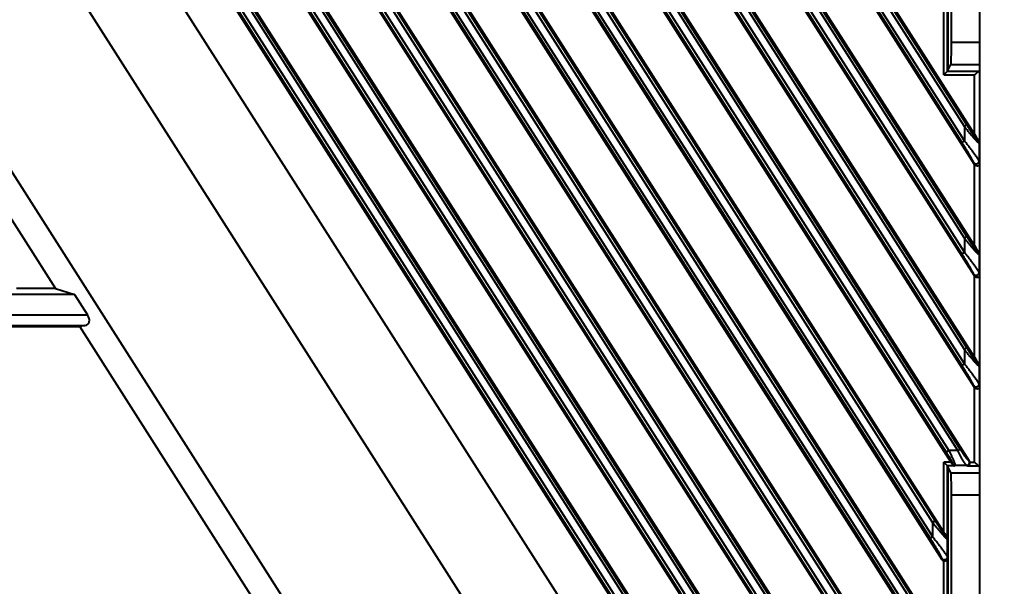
# Model space of a CAD drawing. Header units: millimetres. Extents: x 620 to 19791, y 2539 to 6969.
# Drawn here: x 2995 to 3129.4, y 3769.2 to 3845.8 of the extents above; entities that cross this region are included whole.
import ezdxf

# ---------------------------------------------------------------- set-up
doc = ezdxf.new("R2010")
doc.units = ezdxf.units.MM
doc.styles.get("Standard").update_dxf_attribs({"font": 'arial.ttf'})
doc.dimstyles.new('缩小5倍', dxfattribs={"dimtxt": 40, "dimasz": 20, "dimexe": 1, "dimexo": 0.2, "dimgap": 0, "dimtad": 1, "dimtoh": 1, "dimdec": 1, "dimzin": 9, "dimdsep": 46, "dimtxsty": 'Standard', "dimblk": '_FILLED', "dimcen": 0.2, "dimclrd": 256, "dimclre": 256, "dimclrt": 256, "dimadec": 1, "dimazin": 2, "dimtfac": 1, "dimtdec": 1, "dimtofl": 0, "dimtmove": 0, "dimatfit": 3, "dimldrblk": '_FILLED', "dimfxl": 1, "dimtolj": 1, "dimtzin": 0, "dimarcsym": 0})

# ---------------------------------------------------------------- blocks, each defined once
blk = doc.blocks.new('_FILLED')
at = {"color": 0, "linetype": 'ByBlock'}
blk.add_solid([(0, 0), (-1, 0.15), (-1, -0.15)], dxfattribs=at)
blk = doc.blocks.new('*D5')
at = {"lineweight": -2, "transparency": 16777216}
for p, q in [((3108.4, 3960.88), (3211.84, 3960.88)), ((3210.84, 3940.88), (3210.84, 3698.38)), ((3108.4, 3678.38), (3211.84, 3678.38))]:
    blk.add_line(p, q, dxfattribs=at)
at = {"layer": 'Defpoints', "color": 0, "transparency": 16777216}
for p in [(3108.2, 3960.88), (3108.2, 3678.38), (3210.84, 3678.38)]:
    blk.add_point(p, dxfattribs=at)
at = {"lineweight": -2, "transparency": 16777216, "xscale": 20, "yscale": 20, "zscale": 20}
for p, rotation in [((3210.84, 3960.88), 90), ((3210.84, 3678.38), 270)]:
    blk.add_blockref('_FILLED', p, dxfattribs=dict(at, rotation=rotation))
at = {"lineweight": 5, "transparency": 16777216, "insert": (3184.95, 3819.63), "char_height": 40, "attachment_point": 5, "rotation": 90}
blk.add_mtext('\\A1;282.5mm [11 1/8"]', dxfattribs=at)
blk = doc.blocks.new('*D13')
at = {"lineweight": -2, "transparency": 16777216}
for p, q in [((3089.9, 3963.38), (3291.87, 3963.38)), ((3290.87, 3695.88), (3290.87, 3943.38)), ((3089.9, 3675.88), (3291.87, 3675.88))]:
    blk.add_line(p, q, dxfattribs=at)
at = {"layer": 'Defpoints', "color": 0, "transparency": 16777216}
for p in [(3089.7, 3963.38), (3290.87, 3963.38), (3089.7, 3675.88)]:
    blk.add_point(p, dxfattribs=at)
at = {"lineweight": -2, "transparency": 16777216, "xscale": 20, "yscale": 20, "zscale": 20}
for p, rotation in [((3290.87, 3963.38), 90), ((3290.87, 3675.88), 270)]:
    blk.add_blockref('_FILLED', p, dxfattribs=dict(at, rotation=rotation))
at = {"lineweight": 5, "transparency": 16777216, "insert": (3264.98, 3819.63), "char_height": 40, "attachment_point": 5, "rotation": 90}
blk.add_mtext('\\A1;287.5mm [11 3/8"]', dxfattribs=at)

msp = doc.modelspace()

# ---------------------------------------------------------------- linework, layer by layer
at = {"color": 7, "linetype": 'Continuous'}
for p, q in [((2944.30246, 3987.67829), (3123.96933, 3705.65779)), ((3124.00388, 3709.69811), (2946.91097, 3987.67829)), ((2953.90654, 3987.67829), (3123.96933, 3720.73318)), ((3124.00388, 3724.7735), (2956.51505, 3987.67829)), ((2963.51062, 3987.67829), (3123.96933, 3735.80857)), ((3119.86967, 3746.3383), (2966.11914, 3987.67829)), ((2973.1147, 3987.67829), (3119.62145, 3757.70876)), ((3119.86967, 3761.41369), (2975.72322, 3987.67829)), ((2982.71878, 3987.67829), (3119.62145, 3772.78415)), ((3124.70388, 3988.37829), (3124.70388, 3650.87829)), ((3122.31642, 3708.59996), (2945.52124, 3986.11281)), ((3122.6525, 3708.81406), (2945.85731, 3986.32691)), ((3122.6525, 3710.7301), (2947.07797, 3986.32691)), ((3122.98857, 3710.94421), (2947.41404, 3986.54101)), ((3122.31642, 3723.67534), (2955.12532, 3986.11281)), ((3122.6525, 3723.88945), (2955.46139, 3986.32691)), ((3122.6525, 3725.80549), (2956.68205, 3986.32691)), ((3122.98857, 3726.01959), (2957.01812, 3986.54101)), ((3122.31642, 3738.75073), (2964.7294, 3986.11281)), ((3122.6525, 3738.96483), (2965.06548, 3986.32691)), ((3122.6525, 3740.88088), (2966.28613, 3986.32691)), ((3122.98857, 3741.09498), (2966.62221, 3986.54101)), ((2974.33348, 3986.11281), (3118.0069, 3760.59072)), ((2974.66956, 3986.32691), (3118.34297, 3760.80483)), ((2975.89021, 3986.32691), (3118.34297, 3762.72087)), ((2976.22629, 3986.54101), (3118.67904, 3762.93498)), ((2983.93756, 3986.11281), (3118.0069, 3775.66611)), ((2984.27364, 3986.32691), (3118.34297, 3775.88021)), ((2985.49429, 3986.32691), (3118.34297, 3777.79626)), ((2985.83037, 3986.54101), (3118.67904, 3778.01036)), ((2930.36031, 3983.54408), (3122.30963, 3682.244)), ((2937.41259, 3983.41783), (3123.96933, 3690.5824)), ((3124.00388, 3694.62272), (2939.94068, 3983.54408)), ((3119.86967, 3776.48907), (2987.96108, 3983.54408)), ((2995.03708, 3983.41783), (3120.83583, 3785.95334)), ((3123.35621, 3786.09168), (2997.56516, 3983.54408)), ((3004.64116, 3983.41783), (3123.96933, 3796.11012)), ((3124.00388, 3800.15044), (3007.16924, 3983.54408)), ((3014.24524, 3983.41783), (3123.96933, 3811.18551)), ((3124.00388, 3815.22582), (3016.77333, 3983.54408)), ((3023.84932, 3983.41783), (3123.96933, 3826.26089)), ((3124.00388, 3830.30121), (3026.37741, 3983.54408)), ((3106.13227, 3687.16463), (2917.9918, 3982.486)), ((3122.6525, 3693.73867), (2938.9987, 3982.01738)), ((3122.6525, 3695.65472), (2940.21936, 3982.01738)), ((3122.98857, 3695.86882), (2940.55543, 3982.23148)), ((2996.62319, 3982.01738), (3120.53946, 3787.50781)), ((3121.76011, 3787.50781), (2997.84385, 3982.01738)), ((3122.09619, 3787.72191), (2998.17992, 3982.23148)), ((3122.6525, 3799.26638), (3006.22727, 3982.01738)), ((3122.6525, 3801.18243), (3007.44793, 3982.01738)), ((3122.98857, 3801.39653), (3007.784, 3982.23148)), ((3122.6525, 3814.34177), (3015.83135, 3982.01738)), ((3122.6525, 3816.25782), (3017.05201, 3982.01738)), ((3122.98857, 3816.47192), (3017.38808, 3982.23148)), ((3122.6525, 3829.41716), (3025.43544, 3982.01738)), ((3122.6525, 3831.33321), (3026.65609, 3982.01738)), ((3122.98857, 3831.54731), (3026.99217, 3982.23148)), ((3122.31642, 3693.52457), (2938.66263, 3981.80328)), ((2996.28712, 3981.80328), (3120.20338, 3787.2937)), ((3122.31642, 3799.05228), (3005.8912, 3981.80328)), ((3122.31642, 3814.12767), (3015.49528, 3981.80328)), ((3122.31642, 3829.20306), (3025.09936, 3981.80328)), ((2957.93651, 3881.63161), (3083.64045, 3684.31594)), ((3120.45625, 3838.97688), (3120.45625, 3878.27971)), ((3120.90665, 3842.72519), (3120.90665, 3874.5314)), ((2962.38284, 3868.13821), (2999.78518, 3809.42829)), ((3119.86967, 3838.30325), (3119.86967, 3847.98429)), ((3120.3695, 3838.80325), (3120.3695, 3848.28087)), ((3120.90665, 3842.72519), (3124.70388, 3842.72519)), ((3120.3695, 3838.80325), (3120.83221, 3839.7293)), ((3120.83221, 3839.7293), (3124.70388, 3839.7293)), ((3119.86967, 3838.30325), (3120.36898, 3838.80256)), ((3119.86967, 3838.30325), (3124.00388, 3838.30325)), ((3120.36898, 3838.80256), (3124.66634, 3838.80256)), ((3124.00388, 3830.30121), (3124.00388, 3838.30325)), ((3122.6525, 3831.33321), (3122.98857, 3831.54731)), ((3122.6525, 3831.33321), (3122.6525, 3829.41716)), ((3122.31642, 3829.20306), (3122.6525, 3829.41716)), ((3124.69104, 3829.31483), (3124.58248, 3829.28319)), ((3124.70388, 3829.08629), (3124.64489, 3829.06909)), ((3124.64489, 3829.06909), (3124.64489, 3826.6774)), ((3123.96933, 3826.26089), (3123.91034, 3826.4633)), ((3124.00388, 3815.22582), (3124.00388, 3826.21397)), ((3124.70388, 3826.475), (3124.64489, 3826.6774)), ((3122.6525, 3816.25782), (3122.98857, 3816.47192)), ((3122.6525, 3816.25782), (3122.6525, 3814.34177)), ((3122.31642, 3814.12767), (3122.6525, 3814.34177)), ((3124.69104, 3814.23945), (3124.58248, 3814.2078)), ((3124.70388, 3814.0109), (3124.64489, 3813.9937)), ((3124.64489, 3813.9937), (3124.64489, 3811.60201)), ((3123.96933, 3811.18551), (3123.91034, 3811.38791)), ((3124.70388, 3811.39961), (3124.64489, 3811.60201)), ((3124.00388, 3800.15044), (3124.00388, 3811.13858)), ((3002.36979, 3808.62829), (2923.50594, 3808.62829)), ((2999.78518, 3809.42829), (2994.52738, 3809.42829)), ((2999.78518, 3809.42829), (3002.36979, 3808.62829)), ((3002.36979, 3808.62829), (3004.11623, 3805.88694)), ((2872.86275, 3805.88694), (3004.11623, 3805.88694)), ((2875.96332, 3804.40973), (3003.77133, 3804.40973)), ((2878.35753, 3804.27564), (3003.06778, 3804.27564)), ((3003.77133, 3804.40973), (3003.06778, 3804.27564)), ((3081.417, 3681.29201), (3003.06778, 3804.27564)), ((3122.6525, 3801.18243), (3122.98857, 3801.39653)), ((3122.6525, 3801.18243), (3122.6525, 3799.26638)), ((3122.31642, 3799.05228), (3122.6525, 3799.26638)), ((3124.69104, 3799.16406), (3124.58248, 3799.13242)), ((3124.70388, 3798.93551), (3124.64489, 3798.91831)), ((3124.64489, 3798.91831), (3124.64489, 3796.52662)), ((3124.70388, 3796.32422), (3124.64489, 3796.52662)), ((3123.96933, 3796.11012), (3123.91034, 3796.31252)), ((3124.00388, 3785.95334), (3124.00388, 3796.06319)), ((3120.53946, 3787.50781), (3120.20338, 3787.2937)), ((3121.76011, 3787.50781), (3120.53946, 3787.50781)), ((3121.76011, 3787.50781), (3122.09619, 3787.72191)), ((3120.83583, 3785.95334), (3119.86967, 3785.95334)), ((3120.36898, 3785.45402), (3119.86967, 3785.95334)), ((3119.86967, 3776.48907), (3119.86967, 3785.95334)), ((3123.35621, 3786.09168), (3123.27139, 3786.1241)), ((3123.41163, 3785.95334), (3124.00388, 3785.95334)), ((3121.32422, 3785.45402), (3120.36898, 3785.45402)), ((3120.83221, 3784.52729), (3120.3695, 3785.45334)), ((3120.3695, 3775.66584), (3120.3695, 3785.45334)), ((3120.45625, 3745.97688), (3120.45625, 3785.27971)), ((3120.83221, 3784.52729), (3124.70388, 3784.52729)), ((3121.01373, 3785.65843), (3121.06401, 3785.6959)), ((3121.40008, 3785.51055), (3121.32422, 3785.45402)), ((3122.93532, 3785.51055), (3121.40008, 3785.51055)), ((3123.08321, 3785.45402), (3122.93532, 3785.51055)), ((3123.08321, 3785.45402), (3124.66634, 3785.45402)), ((3120.90665, 3781.5314), (3124.70388, 3781.5314)), ((3120.90665, 3749.72519), (3120.90665, 3781.5314)), ((3118.67904, 3778.01036), (3118.34297, 3777.79626)), ((3118.34297, 3777.79626), (3118.34297, 3775.88021)), ((3118.34297, 3775.88021), (3118.0069, 3775.66611)), ((3120.27849, 3775.75344), (3120.30002, 3775.85352)), ((3120.3695, 3775.66584), (3120.34228, 3775.53933)), ((3120.34228, 3775.53933), (3120.34228, 3773.11587)), ((3119.60635, 3772.90177), (3119.62145, 3772.78415)), ((3119.86967, 3761.41369), (3119.86967, 3772.60735)), ((3120.34228, 3773.11587), (3120.3695, 3772.90393)), ((3120.3695, 3760.59045), (3120.3695, 3772.90393))]:
    msp.add_line(p, q, dxfattribs=at)
for centre, radius, start, end in [((3124.24333, 3829.06819), 0.40156, 0.1282066, 32.3717934), ((3124.24333, 3813.9928), 0.40156, 0.1282066, 32.3717934), ((3124.24333, 3798.91742), 0.40156, 0.1282066, 32.3717934), ((3121.40191, 3785.91117), 0.40064, 212.501071, 269.7384026), ((3119.94626, 3775.5379), 0.39602, 0.2079564, 32.9741088)]:
    msp.add_arc(centre, radius, start, end, dxfattribs=at)
for centre, major_axis, ratio, start_param, end_param in [((3120.82809, 3842.72519), (0, 3), 0.026185922, -3.089232776, -1.570796327), ((3119.86967, 3838.80393), (0.5, 0), 0.052407779, -0.052359878, -0.026179939), ((3124.00388, 3838.81442), (0.7, 0), 0.052407779, -0.329000304, 0), ((3124.00388, 3830.41519), (-0.69809, 1.10419), 0.046752518, -4.638573628, -3.259593813), ((3124.30235, 3826.48546), (-0.11727, 0.40235), 0.954439091, -4.415997218, -4.276035267), ((3124.00388, 3815.3398), (-0.69809, 1.10419), 0.046752518, -4.638573628, -3.259593813), ((3124.30235, 3811.41007), (-0.11727, 0.40235), 0.954439091, -4.415997218, -4.276035267), ((3002.56001, 3805.88694), (1.71115, -1.18199), 0.539712378, -0.488723089, 0.907540313), ((3124.00388, 3800.26442), (-0.69809, 1.10419), 0.046752518, -4.638573628, -3.259593813), ((3124.30235, 3796.33469), (-0.11727, 0.40235), 0.954439091, -4.415997218, -4.276035267), ((3120.78397, 3785.95334), (-0.32063, 0.49944), 0.073623615, -2.248850536, -1.618025566), ((3123.01536, 3785.87941), (0.37764, -0.14434), 0.989396585, 0.554280581, 0.927189529), ((3119.86967, 3785.45265), (0.5, 0), 0.052407779, 0.026179939, 0.052359878), ((3120.82809, 3781.5314), (0, 3), 0.026185922, -1.570796327, -0.052359878), ((3124.00388, 3785.44217), (0.7, 0), 0.052407779, 0, 0.329000304), ((3119.86967, 3776.57049), (-0.49864, 0.78871), 0.046752518, -4.638573628, -3.601913238), ((3119.95661, 3773.00536), (-0.05201, 0.40504), 0.97951003, -4.264837592, -3.490965155)]:
    msp.add_ellipse(centre, major_axis=major_axis, ratio=ratio, start_param=start_param, end_param=end_param, dxfattribs=at)
for points, knots in [([(3124.66634, 3838.80256), (3124.66264, 3838.802), (3124.65479, 3838.80014), (3124.6426, 3838.7959), (3124.62922, 3838.7901), (3124.60904, 3838.77998), (3124.58159, 3838.76392), (3124.5465, 3838.74096), (3124.50856, 3838.71425), (3124.45332, 3838.67338), (3124.38059, 3838.61659), (3124.29023, 3838.54332), (3124.19645, 3838.46553), (3124.10064, 3838.38502), (3124.03626, 3838.33061), (3124.00388, 3838.30325)], [0, 0, 0, 0, 0.013462668, 0.028957857, 0.046471397, 0.065931927, 0.11024824, 0.160922154, 0.216932703, 0.277360522, 0.408428567, 0.54924833, 0.696374455, 0.847320001, 1, 1, 1, 1]), ([(3124.58248, 3829.28319), (3124.58072, 3829.28268), (3124.57753, 3829.28293), (3124.57332, 3829.28431), (3124.56775, 3829.28692), (3124.55983, 3829.29206), (3124.54929, 3829.30042), (3124.53718, 3829.31133), (3124.52359, 3829.32469), (3124.50861, 3829.34038), (3124.48591, 3829.36536), (3124.45492, 3829.40151), (3124.41518, 3829.45023), (3124.37211, 3829.505), (3124.32629, 3829.56489), (3124.27823, 3829.62909), (3124.21045, 3829.72126), (3124.12273, 3829.84325), (3124.01506, 3829.99627), (3123.90449, 3830.15613), (3123.79197, 3830.32112), (3123.67815, 3830.49003), (3123.56351, 3830.66197), (3123.44842, 3830.83623), (3123.33315, 3831.0123), (3123.17934, 3831.24919), (3123.0647, 3831.42782), (3122.98857, 3831.54731)], [0, 0, 0, 0, 0.001987669, 0.00327679, 0.004800626, 0.008605147, 0.013450903, 0.019327774, 0.026205715, 0.034036142, 0.042763543, 0.062675157, 0.08546493, 0.110691162, 0.137955345, 0.16693249, 0.197335987, 0.261568131, 0.3292677, 0.399485999, 0.471568467, 0.545042064, 0.619552221, 0.694836565, 0.770679512, 0.846920223, 1, 1, 1, 1]), ([(3124.64489, 3829.06909), (3124.64289, 3829.06862), (3124.63795, 3829.06882), (3124.62993, 3829.07131), (3124.6202, 3829.07595), (3124.60878, 3829.08278), (3124.59567, 3829.09178), (3124.57471, 3829.1076), (3124.54492, 3829.13261), (3124.50534, 3829.16858), (3124.46065, 3829.21151), (3124.41143, 3829.2607), (3124.35826, 3829.31547), (3124.30167, 3829.3752), (3124.2203, 3829.46277), (3124.11325, 3829.58087), (3123.97999, 3829.73139), (3123.84107, 3829.89124), (3123.69803, 3830.05835), (3123.55202, 3830.23115), (3123.40392, 3830.40839), (3123.25443, 3830.58913), (3123.1041, 3830.77257), (3122.90276, 3831.0204), (3122.75243, 3831.20771), (3122.6525, 3831.33321)], [0, 0, 0, 0, 0.002035539, 0.004765054, 0.008306015, 0.012701076, 0.017956175, 0.024063263, 0.03874547, 0.05651958, 0.07710574, 0.100208368, 0.125538478, 0.152824579, 0.181822412, 0.244101604, 0.310932732, 0.381226985, 0.45416706, 0.52912415, 0.605618642, 0.68327128, 0.761769829, 0.840872009, 1, 1, 1, 1]), ([(3123.91034, 3826.4633), (3123.90859, 3826.46929), (3123.90443, 3826.4821), (3123.89385, 3826.51084), (3123.87659, 3826.55208), (3123.85146, 3826.60707), (3123.82157, 3826.66874), (3123.78762, 3826.736), (3123.73633, 3826.83451), (3123.66553, 3826.96575), (3123.57381, 3827.1306), (3123.4753, 3827.30362), (3123.37153, 3827.48264), (3123.2636, 3827.66613), (3123.15229, 3827.85298), (3122.99929, 3828.107), (3122.803, 3828.42805), (3122.56221, 3828.81519), (3122.39885, 3829.07367), (3122.31642, 3829.20306)], [0, 0, 0, 0, 0.005900979, 0.012734904, 0.028952452, 0.048162665, 0.069901741, 0.093761405, 0.119399952, 0.174923478, 0.234768326, 0.297788943, 0.363198347, 0.430435197, 0.499095163, 0.568871162, 0.71085253, 0.854929523, 1, 1, 1, 1]), ([(3124.64489, 3826.6774), (3124.64292, 3826.6828), (3124.63828, 3826.69433), (3124.62659, 3826.72015), (3124.60752, 3826.75726), (3124.57957, 3826.80696), (3124.54592, 3826.8633), (3124.50717, 3826.92548), (3124.44737, 3827.01838), (3124.36329, 3827.14409), (3124.25274, 3827.30408), (3124.13198, 3827.47463), (3124.00308, 3827.65327), (3123.8676, 3827.83812), (3123.72675, 3828.02777), (3123.53143, 3828.28774), (3123.27946, 3828.6179), (3122.96946, 3829.01695), (3122.75885, 3829.2836), (3122.6525, 3829.41716)], [0, 0, 0, 0, 0.005090414, 0.010986357, 0.025069322, 0.041978135, 0.061422449, 0.083116792, 0.106791393, 0.159149951, 0.216898444, 0.27882294, 0.344009858, 0.411766497, 0.481565855, 0.552987614, 0.699416871, 0.848964482, 1, 1, 1, 1]), ([(3124.70388, 3829.3164), (3124.70388, 3829.31559), (3124.70379, 3829.31413), (3124.70324, 3829.31221), (3124.70218, 3829.31084), (3124.70057, 3829.31028), (3124.69865, 3829.31054), (3124.69643, 3829.3114), (3124.69382, 3829.31288), (3124.69202, 3829.31412), (3124.69104, 3829.31483)], [0, 0, 0, 0, 0.134296037, 0.239838245, 0.32533598, 0.408087563, 0.508250413, 0.637794332, 0.801269639, 1, 1, 1, 1]), ([(3123.91034, 3826.4633), (3123.92173, 3826.4464), (3123.94746, 3826.41434), (3123.99349, 3826.37309), (3124.04593, 3826.33957), (3124.10341, 3826.3146), (3124.16449, 3826.29883), (3124.22763, 3826.29263), (3124.29123, 3826.29616), (3124.35369, 3826.30932), (3124.41344, 3826.33178), (3124.46898, 3826.36298), (3124.5189, 3826.40213), (3124.56194, 3826.44825), (3124.59701, 3826.50019), (3124.62322, 3826.55664), (3124.63988, 3826.61616), (3124.64436, 3826.65702), (3124.64489, 3826.6774)], [0, 0, 0, 0, 0.061113569, 0.122613919, 0.184534496, 0.246921443, 0.309743486, 0.372936501, 0.436397905, 0.499999996, 0.563602087, 0.627063492, 0.690256508, 0.753078552, 0.8154655, 0.877386078, 0.93888643, 1, 1, 1, 1]), ([(3124.00388, 3826.21397), (3124.01945, 3826.19558), (3124.05359, 3826.16135), (3124.11178, 3826.11882), (3124.17468, 3826.08559), (3124.23982, 3826.06163), (3124.30493, 3826.0464), (3124.36805, 3826.03894), (3124.42763, 3826.03806), (3124.4826, 3826.0424), (3124.52501, 3826.04937), (3124.55611, 3826.05624), (3124.58344, 3826.06317), (3124.60861, 3826.07057), (3124.63169, 3826.0776), (3124.64662, 3826.08194), (3124.65992, 3826.08521), (3124.67157, 3826.08703), (3124.6817, 3826.08696), (3124.69036, 3826.08414), (3124.69699, 3826.07804), (3124.70121, 3826.06909), (3124.70348, 3826.05776), (3124.70388, 3826.04939), (3124.70388, 3826.04486)], [0, 0, 0, 0, 0.092091592, 0.183830088, 0.274482086, 0.363041214, 0.448376076, 0.529457437, 0.605459225, 0.675765573, 0.739913339, 0.769538886, 0.797439254, 0.847676313, 0.869773516, 0.889640776, 0.907106851, 0.922074275, 0.934647359, 0.945488638, 0.956056529, 0.968086799, 0.982675141, 1, 1, 1, 1]), ([(3124.64489, 3813.9937), (3124.64289, 3813.99324), (3124.63795, 3813.99343), (3124.62993, 3813.99592), (3124.6202, 3814.00056), (3124.60878, 3814.0074), (3124.59567, 3814.01639), (3124.57471, 3814.03221), (3124.54492, 3814.05722), (3124.50534, 3814.09319), (3124.46065, 3814.13612), (3124.41143, 3814.18531), (3124.35826, 3814.24009), (3124.30167, 3814.29981), (3124.2203, 3814.38738), (3124.11325, 3814.50549), (3123.97999, 3814.656), (3123.84107, 3814.81585), (3123.69803, 3814.98297), (3123.55202, 3815.15576), (3123.40392, 3815.333), (3123.25443, 3815.51374), (3123.1041, 3815.69718), (3122.90276, 3815.94501), (3122.75243, 3816.13232), (3122.6525, 3816.25782)], [0, 0, 0, 0, 0.002035539, 0.004765054, 0.008306015, 0.012701076, 0.017956175, 0.024063263, 0.03874547, 0.05651958, 0.07710574, 0.100208368, 0.125538478, 0.152824579, 0.181822412, 0.244101604, 0.310932732, 0.381226985, 0.45416706, 0.52912415, 0.605618642, 0.68327128, 0.761769829, 0.840872009, 1, 1, 1, 1]), ([(3124.58248, 3814.2078), (3124.58072, 3814.20729), (3124.57753, 3814.20755), (3124.57332, 3814.20893), (3124.56775, 3814.21153), (3124.55983, 3814.21667), (3124.54929, 3814.22503), (3124.53718, 3814.23594), (3124.52359, 3814.2493), (3124.50861, 3814.265), (3124.48591, 3814.28997), (3124.45492, 3814.32612), (3124.41518, 3814.37484), (3124.37211, 3814.42961), (3124.32629, 3814.4895), (3124.27823, 3814.5537), (3124.21045, 3814.64587), (3124.12273, 3814.76787), (3124.01506, 3814.92089), (3123.90449, 3815.08074), (3123.79197, 3815.24573), (3123.67815, 3815.41464), (3123.56351, 3815.58658), (3123.44842, 3815.76084), (3123.33315, 3815.93691), (3123.17934, 3816.1738), (3123.0647, 3816.35243), (3122.98857, 3816.47192)], [0, 0, 0, 0, 0.001987669, 0.00327679, 0.004800626, 0.008605147, 0.013450903, 0.019327774, 0.026205715, 0.034036142, 0.042763543, 0.062675157, 0.08546493, 0.110691162, 0.137955345, 0.16693249, 0.197335987, 0.261568131, 0.3292677, 0.399485999, 0.471568467, 0.545042064, 0.619552221, 0.694836565, 0.770679512, 0.846920223, 1, 1, 1, 1]), ([(3123.91034, 3811.38791), (3123.90859, 3811.3939), (3123.90443, 3811.40671), (3123.89385, 3811.43545), (3123.87659, 3811.47669), (3123.85146, 3811.53168), (3123.82157, 3811.59336), (3123.78762, 3811.66061), (3123.73633, 3811.75912), (3123.66553, 3811.89036), (3123.57381, 3812.05521), (3123.4753, 3812.22823), (3123.37153, 3812.40725), (3123.2636, 3812.59074), (3123.15229, 3812.7776), (3122.99929, 3813.03162), (3122.803, 3813.35266), (3122.56221, 3813.73981), (3122.39885, 3813.99829), (3122.31642, 3814.12767)], [0, 0, 0, 0, 0.005900979, 0.012734904, 0.028952452, 0.048162665, 0.069901741, 0.093761405, 0.119399952, 0.174923478, 0.234768326, 0.297788943, 0.363198347, 0.430435197, 0.499095163, 0.568871162, 0.71085253, 0.854929523, 1, 1, 1, 1]), ([(3124.64489, 3811.60201), (3124.64292, 3811.60742), (3124.63828, 3811.61895), (3124.62659, 3811.64476), (3124.60752, 3811.68187), (3124.57957, 3811.73157), (3124.54592, 3811.78791), (3124.50717, 3811.8501), (3124.44737, 3811.94299), (3124.36329, 3812.0687), (3124.25274, 3812.2287), (3124.13198, 3812.39925), (3124.00308, 3812.57788), (3123.8676, 3812.76273), (3123.72675, 3812.95238), (3123.53143, 3813.21235), (3123.27946, 3813.54251), (3122.96946, 3813.94156), (3122.75885, 3814.20821), (3122.6525, 3814.34177)], [0, 0, 0, 0, 0.005090414, 0.010986357, 0.025069322, 0.041978135, 0.061422449, 0.083116792, 0.106791393, 0.159149951, 0.216898444, 0.27882294, 0.344009858, 0.411766497, 0.481565855, 0.552987614, 0.699416871, 0.848964482, 1, 1, 1, 1]), ([(3124.70388, 3814.24101), (3124.70388, 3814.2402), (3124.70379, 3814.23874), (3124.70324, 3814.23682), (3124.70218, 3814.23546), (3124.70057, 3814.23489), (3124.69865, 3814.23515), (3124.69643, 3814.23602), (3124.69382, 3814.23749), (3124.69202, 3814.23874), (3124.69104, 3814.23945)], [0, 0, 0, 0, 0.134296037, 0.239838245, 0.32533598, 0.408087563, 0.508250413, 0.637794332, 0.801269639, 1, 1, 1, 1]), ([(3123.91034, 3811.38791), (3123.92173, 3811.37101), (3123.94746, 3811.33895), (3123.99349, 3811.2977), (3124.04593, 3811.26418), (3124.10341, 3811.23922), (3124.16449, 3811.22344), (3124.22763, 3811.21725), (3124.29123, 3811.22077), (3124.35369, 3811.23394), (3124.41344, 3811.2564), (3124.46898, 3811.28759), (3124.5189, 3811.32674), (3124.56194, 3811.37287), (3124.59701, 3811.4248), (3124.62322, 3811.48125), (3124.63988, 3811.54077), (3124.64436, 3811.58164), (3124.64489, 3811.60201)], [0, 0, 0, 0, 0.061113569, 0.122613919, 0.184534496, 0.246921443, 0.309743486, 0.372936501, 0.436397905, 0.499999996, 0.563602087, 0.627063492, 0.690256508, 0.753078552, 0.8154655, 0.877386078, 0.93888643, 1, 1, 1, 1]), ([(3124.00388, 3811.13858), (3124.01945, 3811.12019), (3124.05359, 3811.08596), (3124.11178, 3811.04343), (3124.17467, 3811.0102), (3124.23982, 3810.98624), (3124.30493, 3810.97101), (3124.36804, 3810.96355), (3124.42763, 3810.96267), (3124.4826, 3810.96701), (3124.52501, 3810.97398), (3124.55611, 3810.98085), (3124.58344, 3810.98779), (3124.60861, 3810.99518), (3124.63169, 3811.00221), (3124.64662, 3811.00656), (3124.65992, 3811.00983), (3124.67158, 3811.01165), (3124.6817, 3811.01157), (3124.69036, 3811.00876), (3124.69699, 3811.00265), (3124.70121, 3810.9937), (3124.70348, 3810.98237), (3124.70388, 3810.974), (3124.70388, 3810.96947)], [0, 0, 0, 0, 0.092090403, 0.18382691, 0.274477847, 0.363035741, 0.44836925, 0.529449169, 0.605452134, 0.675762421, 0.739914349, 0.769541433, 0.797442961, 0.847680226, 0.869776051, 0.889643174, 0.907108638, 0.922075204, 0.934648119, 0.94548889, 0.956057478, 0.968087073, 0.982674968, 1, 1, 1, 1]), ([(3124.64489, 3798.91831), (3124.64289, 3798.91785), (3124.63795, 3798.91804), (3124.62993, 3798.92053), (3124.6202, 3798.92518), (3124.60878, 3798.93201), (3124.59567, 3798.941), (3124.57471, 3798.95682), (3124.54492, 3798.98183), (3124.50534, 3799.0178), (3124.46065, 3799.06073), (3124.41143, 3799.10992), (3124.35826, 3799.1647), (3124.30167, 3799.22443), (3124.2203, 3799.31199), (3124.11325, 3799.4301), (3123.97999, 3799.58062), (3123.84107, 3799.74047), (3123.69803, 3799.90758), (3123.55202, 3800.08037), (3123.40392, 3800.25762), (3123.25443, 3800.43835), (3123.1041, 3800.62179), (3122.90276, 3800.86962), (3122.75243, 3801.05693), (3122.6525, 3801.18243)], [0, 0, 0, 0, 0.002035539, 0.004765054, 0.008306015, 0.012701076, 0.017956175, 0.024063263, 0.03874547, 0.05651958, 0.07710574, 0.100208368, 0.125538478, 0.152824579, 0.181822412, 0.244101604, 0.310932732, 0.381226985, 0.45416706, 0.52912415, 0.605618642, 0.68327128, 0.761769829, 0.840872009, 1, 1, 1, 1]), ([(3124.58248, 3799.13242), (3124.58072, 3799.1319), (3124.57753, 3799.13216), (3124.57332, 3799.13354), (3124.56775, 3799.13614), (3124.55983, 3799.14129), (3124.54929, 3799.14965), (3124.53718, 3799.16056), (3124.52359, 3799.17392), (3124.50861, 3799.18961), (3124.48591, 3799.21459), (3124.45492, 3799.25074), (3124.41518, 3799.29946), (3124.37211, 3799.35423), (3124.32629, 3799.41411), (3124.27823, 3799.47831), (3124.21045, 3799.57048), (3124.12273, 3799.69248), (3124.01506, 3799.8455), (3123.90449, 3800.00535), (3123.79197, 3800.17034), (3123.67815, 3800.33926), (3123.56351, 3800.51119), (3123.44842, 3800.68546), (3123.33315, 3800.86152), (3123.17934, 3801.09841), (3123.0647, 3801.27704), (3122.98857, 3801.39653)], [0, 0, 0, 0, 0.001987669, 0.00327679, 0.004800626, 0.008605147, 0.013450903, 0.019327774, 0.026205715, 0.034036142, 0.042763543, 0.062675157, 0.08546493, 0.110691162, 0.137955345, 0.16693249, 0.197335987, 0.261568131, 0.3292677, 0.399485999, 0.471568467, 0.545042064, 0.619552221, 0.694836565, 0.770679512, 0.846920223, 1, 1, 1, 1]), ([(3124.64489, 3796.52662), (3124.64292, 3796.53203), (3124.63828, 3796.54356), (3124.62659, 3796.56938), (3124.60752, 3796.60648), (3124.57957, 3796.65619), (3124.54592, 3796.71253), (3124.50717, 3796.77471), (3124.44737, 3796.8676), (3124.36329, 3796.99332), (3124.25274, 3797.15331), (3124.13198, 3797.32386), (3124.00308, 3797.50249), (3123.8676, 3797.68734), (3123.72675, 3797.877), (3123.53143, 3798.13696), (3123.27946, 3798.46712), (3122.96946, 3798.86618), (3122.75885, 3799.13282), (3122.6525, 3799.26638)], [0, 0, 0, 0, 0.005090414, 0.010986357, 0.025069322, 0.041978135, 0.061422449, 0.083116792, 0.106791393, 0.159149951, 0.216898444, 0.27882294, 0.344009858, 0.411766497, 0.481565855, 0.552987614, 0.699416871, 0.848964482, 1, 1, 1, 1]), ([(3124.70388, 3799.16563), (3124.70388, 3799.16481), (3124.70379, 3799.16335), (3124.70324, 3799.16143), (3124.70218, 3799.16007), (3124.70057, 3799.15951), (3124.69865, 3799.15976), (3124.69643, 3799.16063), (3124.69382, 3799.1621), (3124.69202, 3799.16335), (3124.69104, 3799.16406)], [0, 0, 0, 0, 0.134296037, 0.239838245, 0.32533598, 0.408087563, 0.508250413, 0.637794332, 0.801269639, 1, 1, 1, 1]), ([(3123.91034, 3796.31252), (3123.90859, 3796.31851), (3123.90443, 3796.33133), (3123.89385, 3796.36006), (3123.87659, 3796.40131), (3123.85146, 3796.45629), (3123.82157, 3796.51797), (3123.78762, 3796.58522), (3123.73633, 3796.68373), (3123.66553, 3796.81497), (3123.57381, 3796.97982), (3123.4753, 3797.15285), (3123.37153, 3797.33186), (3123.2636, 3797.51535), (3123.15229, 3797.70221), (3122.99929, 3797.95623), (3122.803, 3798.27727), (3122.56221, 3798.66442), (3122.39885, 3798.9229), (3122.31642, 3799.05228)], [0, 0, 0, 0, 0.005900979, 0.012734904, 0.028952452, 0.048162665, 0.069901741, 0.093761405, 0.119399952, 0.174923478, 0.234768326, 0.297788943, 0.363198347, 0.430435197, 0.499095163, 0.568871162, 0.71085253, 0.854929523, 1, 1, 1, 1]), ([(3123.91034, 3796.31252), (3123.92173, 3796.29562), (3123.94746, 3796.26356), (3123.99349, 3796.22232), (3124.04593, 3796.18879), (3124.10341, 3796.16383), (3124.16449, 3796.14805), (3124.22763, 3796.14186), (3124.29123, 3796.14539), (3124.35369, 3796.15855), (3124.41344, 3796.18101), (3124.46898, 3796.2122), (3124.5189, 3796.25136), (3124.56194, 3796.29748), (3124.59701, 3796.34942), (3124.62322, 3796.40587), (3124.63988, 3796.46538), (3124.64436, 3796.50625), (3124.64489, 3796.52662)], [0, 0, 0, 0, 0.061113569, 0.122613919, 0.184534496, 0.246921443, 0.309743486, 0.372936501, 0.436397905, 0.499999996, 0.563602087, 0.627063492, 0.690256508, 0.753078552, 0.8154655, 0.877386078, 0.93888643, 1, 1, 1, 1]), ([(3124.00388, 3796.06319), (3124.01945, 3796.0448), (3124.05359, 3796.01057), (3124.11178, 3795.96804), (3124.17468, 3795.93481), (3124.23982, 3795.91086), (3124.30493, 3795.89562), (3124.36805, 3795.88817), (3124.42763, 3795.88728), (3124.4826, 3795.89162), (3124.52501, 3795.89859), (3124.55611, 3795.90546), (3124.58344, 3795.9124), (3124.60861, 3795.91979), (3124.63169, 3795.92683), (3124.64662, 3795.93117), (3124.65992, 3795.93444), (3124.67157, 3795.93626), (3124.6817, 3795.93619), (3124.69036, 3795.93337), (3124.69699, 3795.92726), (3124.70121, 3795.91831), (3124.70348, 3795.90698), (3124.70388, 3795.89862), (3124.70388, 3795.89408)], [0, 0, 0, 0, 0.092091592, 0.183830088, 0.274482086, 0.363041214, 0.448376076, 0.529457437, 0.605459225, 0.675765573, 0.739913339, 0.769538886, 0.797439254, 0.847676313, 0.869773516, 0.889640776, 0.907106851, 0.922074275, 0.934647359, 0.945488638, 0.956056529, 0.968086799, 0.982675141, 1, 1, 1, 1]), ([(3120.20338, 3787.2937), (3120.26194, 3787.2018), (3120.37656, 3787.01934), (3120.54142, 3786.74898), (3120.69376, 3786.49038), (3120.80943, 3786.28542), (3120.891, 3786.13389), (3120.94301, 3786.03334), (3120.98114, 3785.95571), (3121.00729, 3785.89927), (3121.02383, 3785.86182), (3121.03798, 3785.82781), (3121.04964, 3785.79739), (3121.05876, 3785.77072), (3121.0653, 3785.74792), (3121.06922, 3785.72909), (3121.07045, 3785.71582), (3121.06979, 3785.70732), (3121.06866, 3785.70246), (3121.06681, 3785.69859), (3121.065, 3785.69663), (3121.06401, 3785.6959)], [0, 0, 0, 0, 0.178962945, 0.353850398, 0.520013383, 0.671842544, 0.740323734, 0.802617235, 0.857752939, 0.882337188, 0.904778405, 0.924973914, 0.942829716, 0.95827255, 0.971250826, 0.981751979, 0.989831845, 0.993022113, 0.995709089, 0.997985062, 1, 1, 1, 1]), ([(3120.53946, 3787.50781), (3120.59968, 3787.38964), (3120.71719, 3787.15574), (3120.85902, 3786.86463), (3120.96654, 3786.63791), (3121.04184, 3786.47593), (3121.11213, 3786.32124), (3121.17665, 3786.17542), (3121.23462, 3786.04011), (3121.28527, 3785.91699), (3121.32785, 3785.80771), (3121.35743, 3785.72583), (3121.37629, 3785.66837), (3121.38729, 3785.63192), (3121.39584, 3785.60001), (3121.40191, 3785.57277), (3121.40507, 3785.55296), (3121.40617, 3785.53954), (3121.4063, 3785.53134), (3121.40579, 3785.52432), (3121.40442, 3785.51727), (3121.40224, 3785.51255), (3121.40008, 3785.51055)], [0, 0, 0, 0, 0.182099723, 0.359385614, 0.444610613, 0.526614486, 0.604640887, 0.677892865, 0.74554285, 0.806748775, 0.860681137, 0.906559451, 0.926261601, 0.94370547, 0.958835168, 0.971608917, 0.982013861, 0.98633733, 0.990086032, 0.993279909, 0.995954255, 1, 1, 1, 1]), ([(3122.93532, 3785.51055), (3122.93329, 3785.51152), (3122.92901, 3785.51397), (3122.91963, 3785.52066), (3122.90648, 3785.53242), (3122.8892, 3785.5505), (3122.86954, 3785.5734), (3122.8476, 3785.601), (3122.81354, 3785.64642), (3122.7663, 3785.71406), (3122.70476, 3785.80753), (3122.63657, 3785.91583), (3122.56258, 3786.03747), (3122.48361, 3786.17103), (3122.40045, 3786.31507), (3122.28248, 3786.52372), (3122.13006, 3786.80104), (3121.94507, 3787.1484), (3121.82183, 3787.38671), (3121.76011, 3787.50781)], [0, 0, 0, 0, 0.002908408, 0.006344798, 0.014865609, 0.025628895, 0.038625522, 0.053816253, 0.071144235, 0.111918859, 0.160312241, 0.215625893, 0.277141539, 0.344146948, 0.415950084, 0.491883982, 0.653614366, 0.824512977, 1, 1, 1, 1]), ([(3123.27139, 3786.1241), (3123.26688, 3786.12582), (3123.25701, 3786.13122), (3123.24155, 3786.14235), (3123.22354, 3786.1576), (3123.20307, 3786.17685), (3123.18028, 3786.2), (3123.14514, 3786.23779), (3123.09656, 3786.29378), (3123.03354, 3786.37078), (3122.9642, 3786.45928), (3122.88946, 3786.55793), (3122.81021, 3786.66548), (3122.72724, 3786.78075), (3122.61044, 3786.94635), (3122.46019, 3787.16535), (3122.27814, 3787.43902), (3122.15688, 3787.62663), (3122.09619, 3787.72191)], [0, 0, 0, 0, 0.007283416, 0.016839677, 0.028704904, 0.042846512, 0.059200717, 0.077685031, 0.120655044, 0.170945891, 0.227724778, 0.290184421, 0.357567317, 0.429174258, 0.50436102, 0.663146931, 0.829654271, 1, 1, 1, 1]), ([(3122.93532, 3785.51055), (3122.97042, 3785.5108), (3123.04099, 3785.52083), (3123.13896, 3785.56327), (3123.22264, 3785.6301), (3123.28607, 3785.7166), (3123.32483, 3785.81669), (3123.33618, 3785.92337), (3123.31938, 3786.02907), (3123.29, 3786.09422), (3123.27139, 3786.1241)], [0, 0, 0, 0, 0.124391307, 0.249104188, 0.374164231, 0.49947566, 0.624881582, 0.750199325, 0.87526245, 1, 1, 1, 1]), ([(3123.08321, 3785.45402), (3123.10502, 3785.45551), (3123.14932, 3785.46355), (3123.21326, 3785.49013), (3123.27389, 3785.53171), (3123.32891, 3785.58879), (3123.37523, 3785.66169), (3123.40853, 3785.74965), (3123.42361, 3785.84935), (3123.41841, 3785.9188), (3123.41163, 3785.95334)], [0, 0, 0, 0, 0.097849241, 0.199639081, 0.307763417, 0.42454862, 0.552098331, 0.691688612, 0.842451987, 1, 1, 1, 1]), ([(3124.00388, 3785.95334), (3124.03626, 3785.92598), (3124.10064, 3785.87157), (3124.19645, 3785.79106), (3124.29023, 3785.71327), (3124.38059, 3785.63999), (3124.45332, 3785.58321), (3124.50856, 3785.54233), (3124.5465, 3785.51562), (3124.58159, 3785.49267), (3124.60904, 3785.4766), (3124.62922, 3785.46648), (3124.6426, 3785.46068), (3124.65479, 3785.45644), (3124.66264, 3785.45459), (3124.66634, 3785.45402)], [0, 0, 0, 0, 0.152679826, 0.303625367, 0.450751448, 0.591570852, 0.722638708, 0.783066501, 0.839077351, 0.88975146, 0.934067958, 0.953528542, 0.971042118, 0.986537326, 1, 1, 1, 1]), ([(3121.01373, 3785.65843), (3121.03142, 3785.62691), (3121.07298, 3785.57064), (3121.15096, 3785.5071), (3121.23566, 3785.46735), (3121.29507, 3785.45587), (3121.32422, 3785.45402)], [0, 0, 0, 0, 0.280655715, 0.535956667, 0.773316914, 1, 1, 1, 1]), ([(3118.34297, 3777.79626), (3118.44606, 3777.66679), (3118.65221, 3777.40998), (3118.91145, 3777.09243), (3119.11796, 3776.8431), (3119.27041, 3776.66098), (3119.42047, 3776.48383), (3119.56713, 3776.31308), (3119.68695, 3776.17583), (3119.78013, 3776.07074), (3119.8472, 3775.99599), (3119.91207, 3775.92467), (3119.97437, 3775.85725), (3120.03366, 3775.79429), (3120.08945, 3775.73643), (3120.14117, 3775.68435), (3120.1882, 3775.63878), (3120.22989, 3775.60049), (3120.26129, 3775.57378), (3120.2834, 3775.55682), (3120.29721, 3775.54715), (3120.30925, 3775.53977), (3120.31947, 3775.53473), (3120.32699, 3775.53226), (3120.33204, 3775.53172), (3120.3351, 3775.53197), (3120.3377, 3775.53287), (3120.3406, 3775.53502), (3120.34181, 3775.53757), (3120.34228, 3775.53933)], [0, 0, 0, 0, 0.163599051, 0.325516807, 0.405207659, 0.483611009, 0.56029137, 0.63469859, 0.706102398, 0.740384962, 0.773532901, 0.805366506, 0.835690655, 0.864271022, 0.890850921, 0.915137642, 0.936820597, 0.955574577, 0.971089889, 0.977548201, 0.983107548, 0.987753277, 0.991490927, 0.994362288, 0.995507792, 0.99649432, 0.997369158, 0.998198277, 1, 1, 1, 1]), ([(3118.67904, 3778.01036), (3118.75736, 3777.88743), (3118.8753, 3777.7037), (3119.03356, 3777.46009), (3119.15214, 3777.27913), (3119.27049, 3777.10013), (3119.38831, 3776.92371), (3119.50519, 3776.75063), (3119.62056, 3776.58194), (3119.71573, 3776.44488), (3119.79058, 3776.3386), (3119.84519, 3776.26188), (3119.8986, 3776.18776), (3119.95054, 3776.1167), (3120.00068, 3776.04927), (3120.0486, 3775.98616), (3120.09379, 3775.92818), (3120.13563, 3775.87632), (3120.17339, 3775.83167), (3120.20227, 3775.79977), (3120.22288, 3775.77895), (3120.23587, 3775.76684), (3120.24723, 3775.75739), (3120.25689, 3775.75069), (3120.26404, 3775.74708), (3120.2689, 3775.74591), (3120.27181, 3775.74587), (3120.27431, 3775.74663), (3120.2763, 3775.74824), (3120.27772, 3775.75059), (3120.27828, 3775.75243), (3120.27849, 3775.75344)], [0, 0, 0, 0, 0.156939928, 0.23508297, 0.3127924, 0.389889295, 0.466132563, 0.541221744, 0.614756759, 0.686184278, 0.720877101, 0.754726051, 0.787580382, 0.819246012, 0.849499407, 0.878052743, 0.904569728, 0.928641294, 0.949798074, 0.967530206, 0.974952654, 0.981337883, 0.98664424, 0.990849359, 0.993984205, 0.99518986, 0.99619985, 0.997084867, 0.997946032, 0.998890459, 1, 1, 1, 1]), ([(3118.0069, 3775.66611), (3118.09157, 3775.5332), (3118.25933, 3775.2677), (3118.46598, 3774.93522), (3118.62831, 3774.67054), (3118.74755, 3774.47427), (3118.86427, 3774.28012), (3118.97796, 3774.0888), (3119.08791, 3773.90128), (3119.19321, 3773.71884), (3119.29257, 3773.54329), (3119.37045, 3773.40213), (3119.42815, 3773.29461), (3119.46755, 3773.21951), (3119.50346, 3773.14904), (3119.53526, 3773.08418), (3119.56222, 3773.0261), (3119.58092, 3772.98235), (3119.59259, 3772.9517), (3119.59908, 3772.9326), (3119.60372, 3772.91629), (3119.60577, 3772.90627), (3119.60635, 3772.90177)], [0, 0, 0, 0, 0.147854189, 0.294636177, 0.36726447, 0.439153357, 0.510087733, 0.579799187, 0.647935342, 0.714028458, 0.777424539, 0.837179966, 0.865280152, 0.891898251, 0.916747549, 0.939475094, 0.959663475, 0.976821302, 0.984100961, 0.990426539, 0.995740763, 1, 1, 1, 1]), ([(3118.34297, 3775.88021), (3118.45254, 3775.74261), (3118.66943, 3775.46795), (3118.93659, 3775.12378), (3119.14584, 3774.85044), (3119.29868, 3774.64878), (3119.4475, 3774.45026), (3119.59144, 3774.2559), (3119.7294, 3774.06698), (3119.85994, 3773.88516), (3119.98122, 3773.71266), (3120.07497, 3773.57563), (3120.14321, 3773.47283), (3120.18881, 3773.40243), (3120.22969, 3773.3373), (3120.26527, 3773.27823), (3120.29488, 3773.22607), (3120.31515, 3773.18711), (3120.32763, 3773.16001), (3120.33451, 3773.14321), (3120.33944, 3773.12881), (3120.34164, 3773.1199), (3120.34228, 3773.11587)], [0, 0, 0, 0, 0.154444859, 0.307269544, 0.382533646, 0.456692191, 0.52943177, 0.600376546, 0.669045379, 0.734822303, 0.796896867, 0.854183322, 0.880594566, 0.90522606, 0.927826933, 0.948110369, 0.965769362, 0.980484736, 0.986645774, 0.99196471, 0.99641901, 1, 1, 1, 1]), ([(3120.3695, 3775.66584), (3120.36895, 3775.68208), (3120.3652, 3775.71485), (3120.35174, 3775.7631), (3120.33025, 3775.81012), (3120.31093, 3775.83941), (3120.30002, 3775.85352)], [0, 0, 0, 0, 0.239909804, 0.48440333, 0.736694563, 1, 1, 1, 1]), ([(3120.34228, 3773.11587), (3120.34217, 3773.09495), (3120.33851, 3773.053), (3120.32287, 3772.9918), (3120.29747, 3772.93377), (3120.26298, 3772.88043), (3120.22029, 3772.83312), (3120.17048, 3772.79306), (3120.11485, 3772.76127), (3120.0548, 3772.73856), (3119.99188, 3772.72551), (3119.9277, 3772.72245), (3119.86389, 3772.72945), (3119.80208, 3772.74635), (3119.74387, 3772.77272), (3119.69072, 3772.80788), (3119.64402, 3772.85092), (3119.61792, 3772.88423), (3119.60635, 3772.90177)], [0, 0, 0, 0, 0.06177083, 0.123674439, 0.185723906, 0.247974431, 0.3104293, 0.373081266, 0.435900613, 0.49884135, 0.561845716, 0.624849654, 0.68778886, 0.750604943, 0.813254342, 0.87569984, 0.937956222, 1, 1, 1, 1]), ([(3119.86967, 3772.60735), (3119.90398, 3772.59938), (3119.97312, 3772.59144), (3120.07325, 3772.60162), (3120.1623, 3772.62999), (3120.2364, 3772.67182), (3120.2943, 3772.72289), (3120.33602, 3772.78007), (3120.36186, 3772.84092), (3120.36873, 3772.88321), (3120.3695, 3772.90393)], [0, 0, 0, 0, 0.160898891, 0.31474151, 0.456494183, 0.584742059, 0.700637927, 0.806544558, 0.905309301, 1, 1, 1, 1])]:
    msp.add_open_spline(points, degree=3, knots=knots, dxfattribs=at)

# ---------------------------------------------------------------- dimensions: what is measured, and where the dimension line sits
at = {"color": 6, "lineweight": 5}
dim = msp.add_linear_dim(base=(3290.87114, 3963.37829), p1=(3089.70388, 3675.87829), p2=(3089.70388, 3963.37829), angle=90, dimstyle='缩小5倍', override={"dimpost": 'mm'}, dxfattribs=at)
dim.commit()
dim.dimension.update_dxf_attribs({"geometry": '*D13', "text_midpoint": (3290.87114, 3819.62829), "dimtype": 160})
at = {"color": 1, "lineweight": 5}
dim = msp.add_linear_dim(base=(3210.84095, 3678.37829), p1=(3108.20388, 3960.87829), p2=(3108.20388, 3678.37829), angle=90, dimstyle='缩小5倍', override={"dimpost": 'mm'}, dxfattribs=at)
dim.commit()
dim.dimension.update_dxf_attribs({"geometry": '*D5', "text_midpoint": (3210.84095, 3819.62829), "dimtype": 160})

doc.saveas('drawing.dxf')
